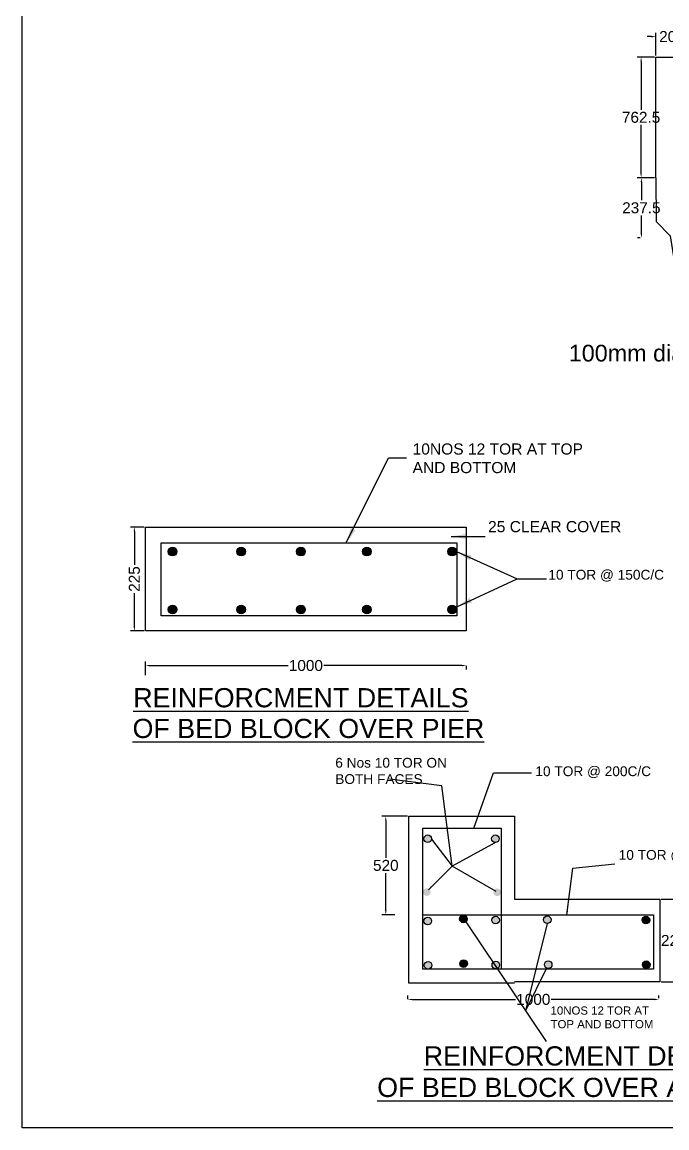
# Model space of a CAD drawing. Header units: inches. Extents: x -199 to -97, y 22 to 107.
# Drawn here: x -199.4 to -170, y 22.1 to 72.4 of the extents above; entities that cross this region are included whole.
import ezdxf

# ---------------------------------------------------------------- set-up
doc = ezdxf.new("R2010")
doc.units = ezdxf.units.IN
doc.header["$MEASUREMENT"] = 0
for name, color, linetype in [('DIMENSION', 255, 'Continuous'), ('DRAWING', 7, 'Continuous'), ('HATCH', 7, 'Continuous'), ('TEXT', 255, 'Continuous')]:
    doc.layers.add(name, color=color, linetype=linetype)
doc.styles.get("Standard").update_dxf_attribs({"font": 'arial.ttf'})
doc.styles.add('TIMES NEW ROMAN', font='times.ttf')
doc.dimstyles.new('dig', dxfattribs={"dimtxt": 0.5, "dimasz": 0.2, "dimexe": 0.18, "dimexo": 0.0625, "dimgap": 0.09, "dimtad": 0, "dimtih": 1, "dimtoh": 1, "dimdec": 4, "dimzin": 0, "dimdsep": 46, "dimtxsty": 'Standard', "dimcen": 0, "dimadec": 0, "dimazin": 0, "dimtfac": 1, "dimtdec": 4, "dimtofl": 0, "dimtmove": 0, "dimatfit": 3, "dimldrblk": 'ARCHTICK', "dimfxl": 1, "dimtolj": 1, "dimtzin": 0, "dimarcsym": 0})
doc.dimstyles.new('ISO-25', dxfattribs={"dimtxt": 0.636364, "dimasz": 0.703125, "dimexe": 1.25, "dimexo": 0.625, "dimtad": 0, "dimtih": 1, "dimtoh": 1, "dimlfac": 100, "dimtxsty": 'TIMES NEW ROMAN', "dimcen": 2.5, "dimadec": 0, "dimazin": 0, "dimtfac": 1, "dimtmove": 0, "dimatfit": 3, "dimfxl": 1, "dimarcsym": 0})
doc.dimstyles.get("Standard").update_dxf_attribs({"dimtxt": 0.18, "dimasz": 0.18, "dimexe": 0.18, "dimexo": 0.0625, "dimgap": 0.09, "dimtad": 0, "dimtih": 1, "dimtoh": 1, "dimdec": 4, "dimzin": 0, "dimdsep": 46, "dimtxsty": 'Standard', "dimcen": 0.09, "dimadec": 0, "dimazin": 0, "dimtfac": 1, "dimtdec": 4, "dimtofl": 0, "dimtmove": 0, "dimatfit": 3, "dimfxl": 1, "dimtolj": 1, "dimtzin": 0, "dimarcsym": 0})

# ---------------------------------------------------------------- blocks, each defined once
blk = doc.blocks.new('*D63')
at = {"layer": 'Defpoints', "color": 0, "ltscale": 0.02, "transparency": 16777216}
for p in [(-170.515, 71.774), (-170.515, 70.845), (-169.047, 70.845)]:
    blk.add_point(p, dxfattribs=at)
at = {"layer": 'DIMENSION', "color": 0, "lineweight": -2, "ltscale": 0.02, "transparency": 16777216}
for p, q in [((-170.715, 71.774), (-170.915, 71.774)), ((-170.515, 70.908), (-170.515, 71.954)), ((-169.047, 70.908), (-169.047, 71.954)), ((-168.847, 71.774), (-168.647, 71.774))]:
    blk.add_line(p, q, dxfattribs=at)
at = {"layer": 'DIMENSION', "color": 0, "ltscale": 0.02, "transparency": 16777216}
for points in [[(-170.715, 71.807), (-170.715, 71.74), (-170.515, 71.774)], [(-168.847, 71.807), (-168.847, 71.74), (-169.047, 71.774)]]:
    blk.add_solid(points, dxfattribs=at)
at = {"layer": 'DIMENSION', "color": 0, "ltscale": 0.02, "transparency": 16777216, "insert": (-169.781, 71.774), "char_height": 0.5, "attachment_point": 5}
blk.add_mtext('\\A1;200', dxfattribs=at)
blk = doc.blocks.new('_ArchTick')
at = {"color": 0, "linetype": 'ByBlock', "const_width": 0.15}
blk.add_lwpolyline([(-0.5, -0.5), (0.5, 0.5)], dxfattribs=at)
blk = doc.blocks.new('*D64')
at = {"layer": 'Defpoints', "color": 0, "ltscale": 0.02, "transparency": 16777216}
for p in [(-170.515, 70.845), (-171.187, 65.345), (-170.515, 65.345)]:
    blk.add_point(p, dxfattribs=at)
at = {"layer": 'DIMENSION', "color": 0, "lineweight": -2, "ltscale": 0.02, "transparency": 16777216}
for p, q in [((-170.578, 70.845), (-171.367, 70.845)), ((-171.187, 70.645), (-171.187, 68.44)), ((-171.187, 65.545), (-171.187, 67.75)), ((-170.578, 65.345), (-171.367, 65.345))]:
    blk.add_line(p, q, dxfattribs=at)
at = {"layer": 'DIMENSION', "color": 0, "ltscale": 0.02, "transparency": 16777216}
for points in [[(-171.22, 70.645), (-171.154, 70.645), (-171.187, 70.845)], [(-171.22, 65.545), (-171.154, 65.545), (-171.187, 65.345)]]:
    blk.add_solid(points, dxfattribs=at)
at = {"layer": 'DIMENSION', "color": 0, "ltscale": 0.02, "transparency": 16777216, "insert": (-171.187, 68.095), "char_height": 0.5, "attachment_point": 5}
blk.add_mtext('\\A1;762.5', dxfattribs=at)
blk = doc.blocks.new('*D55')
at = {"layer": 'Defpoints', "color": 0, "ltscale": 0.02, "transparency": 16777216}
for p in [(-171.175, 65.345), (-171.165, 65.345), (-171.165, 62.6)]:
    blk.add_point(p, dxfattribs=at)
at = {"layer": 'DIMENSION', "color": 0, "lineweight": -2, "ltscale": 0.02, "transparency": 16777216}
for p, q in [((-171.227, 65.345), (-171.355, 65.345)), ((-171.175, 65.145), (-171.175, 64.318)), ((-171.175, 62.8), (-171.175, 63.627)), ((-171.227, 62.6), (-171.355, 62.6))]:
    blk.add_line(p, q, dxfattribs=at)
at = {"layer": 'DIMENSION', "color": 0, "ltscale": 0.02, "transparency": 16777216}
for points in [[(-171.209, 65.145), (-171.142, 65.145), (-171.175, 65.345)], [(-171.209, 62.8), (-171.142, 62.8), (-171.175, 62.6)]]:
    blk.add_solid(points, dxfattribs=at)
at = {"layer": 'DIMENSION', "color": 0, "ltscale": 0.02, "transparency": 16777216, "insert": (-171.175, 63.973), "char_height": 0.5, "attachment_point": 5}
blk.add_mtext('\\A1;237.5', dxfattribs=at)
blk = doc.blocks.new('*D68')
at = {"layer": 'Defpoints', "color": 0, "ltscale": 0.02, "transparency": 16777216}
for p in [(-193.77, 49.429), (-194.277, 44.693), (-193.77, 44.693)]:
    blk.add_point(p, dxfattribs=at)
at = {"layer": 'DIMENSION', "color": 0, "lineweight": -2, "ltscale": 0.02, "transparency": 16777216}
for p, q in [((-193.832, 49.429), (-194.457, 49.429)), ((-194.277, 49.229), (-194.277, 47.71)), ((-194.277, 44.893), (-194.277, 46.413)), ((-193.832, 44.693), (-194.457, 44.693))]:
    blk.add_line(p, q, dxfattribs=at)
at = {"layer": 'DIMENSION', "color": 0, "ltscale": 0.02, "transparency": 16777216}
for points in [[(-194.311, 49.229), (-194.244, 49.229), (-194.277, 49.429)], [(-194.311, 44.893), (-194.244, 44.893), (-194.277, 44.693)]]:
    blk.add_solid(points, dxfattribs=at)
at = {"layer": 'DIMENSION', "color": 0, "ltscale": 0.02, "transparency": 16777216, "insert": (-194.277, 47.061), "char_height": 0.5, "attachment_point": 5, "rotation": 90}
blk.add_mtext('\\A1;225', dxfattribs=at)
blk = doc.blocks.new('*D67')
at = {"layer": 'Defpoints', "color": 0, "ltscale": 0.02, "transparency": 16777216}
for p in [(-179.155, 43.163), (-179.155, 43.118), (-193.77, 42.614)]:
    blk.add_point(p, dxfattribs=at)
at = {"layer": 'DIMENSION', "color": 0, "lineweight": -2, "ltscale": 0.02, "transparency": 16777216}
for p, q in [((-193.77, 42.676), (-193.77, 43.298)), ((-193.57, 43.118), (-187.274, 43.118)), ((-179.355, 43.118), (-185.65, 43.118)), ((-179.155, 43.101), (-179.155, 42.938))]:
    blk.add_line(p, q, dxfattribs=at)
at = {"layer": 'DIMENSION', "color": 0, "ltscale": 0.02, "transparency": 16777216}
for points in [[(-193.57, 43.151), (-193.57, 43.084), (-193.77, 43.118)], [(-179.355, 43.151), (-179.355, 43.084), (-179.155, 43.118)]]:
    blk.add_solid(points, dxfattribs=at)
at = {"layer": 'DIMENSION', "color": 0, "ltscale": 0.02, "transparency": 16777216, "insert": (-186.462, 43.118), "char_height": 0.5, "attachment_point": 5}
blk.add_mtext('\\A1;1000', dxfattribs=at)
blk = doc.blocks.new('*D69')
at = {"layer": 'Defpoints', "color": 0, "ltscale": 0.02, "transparency": 16777216}
for p in [(-181.82, 27.851), (-170.378, 27.904), (-170.378, 27.904)]:
    blk.add_point(p, dxfattribs=at)
at = {"layer": 'DIMENSION', "color": 0, "lineweight": -2, "ltscale": 0.02, "transparency": 16777216}
for p, q in [((-181.82, 27.914), (-181.82, 28.084)), ((-181.62, 27.904), (-176.911, 27.904)), ((-170.578, 27.904), (-175.287, 27.904)), ((-170.378, 27.967), (-170.378, 28.084))]:
    blk.add_line(p, q, dxfattribs=at)
at = {"layer": 'DIMENSION', "color": 0, "ltscale": 0.02, "transparency": 16777216}
for points in [[(-181.62, 27.938), (-181.62, 27.871), (-181.82, 27.904)], [(-170.578, 27.938), (-170.578, 27.871), (-170.378, 27.904)]]:
    blk.add_solid(points, dxfattribs=at)
at = {"layer": 'DIMENSION', "color": 0, "ltscale": 0.02, "transparency": 16777216, "insert": (-176.099, 27.904), "char_height": 0.5, "attachment_point": 5}
blk.add_mtext('\\A1;1000', dxfattribs=at)
blk = doc.blocks.new('*D70')
at = {"layer": 'Defpoints', "color": 0, "ltscale": 0.02, "transparency": 16777216}
for p in [(-181.774, 36.262), (-182.82, 31.758), (-182.348, 31.758)]:
    blk.add_point(p, dxfattribs=at)
at = {"layer": 'DIMENSION', "color": 0, "lineweight": -2, "ltscale": 0.02, "transparency": 16777216}
for p, q in [((-181.837, 36.262), (-183, 36.262)), ((-182.82, 36.062), (-182.82, 34.355)), ((-182.82, 31.958), (-182.82, 33.665)), ((-182.41, 31.758), (-183, 31.758))]:
    blk.add_line(p, q, dxfattribs=at)
at = {"layer": 'DIMENSION', "color": 0, "ltscale": 0.02, "transparency": 16777216}
for points in [[(-182.853, 36.062), (-182.787, 36.062), (-182.82, 36.262)], [(-182.853, 31.958), (-182.787, 31.958), (-182.82, 31.758)]]:
    blk.add_solid(points, dxfattribs=at)
at = {"layer": 'DIMENSION', "color": 0, "ltscale": 0.02, "transparency": 16777216, "insert": (-182.82, 34.01), "char_height": 0.5, "attachment_point": 5}
blk.add_mtext('\\A1;520', dxfattribs=at)
blk = doc.blocks.new('*D71')
at = {"layer": 'Defpoints', "color": 0, "ltscale": 0.02, "transparency": 16777216}
for p in [(-170.333, 32.471), (-170.333, 28.707), (-169.699, 28.707)]:
    blk.add_point(p, dxfattribs=at)
at = {"layer": 'DIMENSION', "color": 0, "lineweight": -2, "ltscale": 0.02, "transparency": 16777216}
for p, q in [((-170.27, 32.471), (-169.519, 32.471)), ((-169.699, 32.271), (-169.699, 30.934)), ((-169.699, 28.907), (-169.699, 30.244)), ((-170.27, 28.707), (-169.519, 28.707))]:
    blk.add_line(p, q, dxfattribs=at)
at = {"layer": 'DIMENSION', "color": 0, "ltscale": 0.02, "transparency": 16777216}
for points in [[(-169.732, 32.271), (-169.666, 32.271), (-169.699, 32.471)], [(-169.732, 28.907), (-169.666, 28.907), (-169.699, 28.707)]]:
    blk.add_solid(points, dxfattribs=at)
at = {"layer": 'DIMENSION', "color": 0, "ltscale": 0.02, "transparency": 16777216, "insert": (-169.699, 30.589), "char_height": 0.5, "attachment_point": 5}
blk.add_mtext('\\A1;225', dxfattribs=at)

msp = doc.modelspace()

# ---------------------------------------------------------------- hatches: boundary and pattern name
at = {"layer": 'HATCH'}
for points in [[(-192.73131, 48.30764, 1), (-192.33622, 48.30764, 1)], [(-189.61218, 48.30764, 1), (-189.21708, 48.30764, 1)], [(-186.88251, 48.30764, 1), (-186.48741, 48.30764, 1)], [(-183.88611, 48.30764, 1), (-183.49102, 48.30764, 1)], [(-179.99795, 48.30764, 1), (-179.60285, 48.30764, 1)], [(-192.73131, 45.67217, 1), (-192.33622, 45.67217, 1)], [(-189.61218, 45.67217, 1), (-189.21708, 45.67217, 1)], [(-186.88251, 45.67217, 1), (-186.48741, 45.67217, 1)], [(-183.88611, 45.67217, 1), (-183.49102, 45.67217, 1)], [(-179.99795, 45.67217, 1), (-179.60285, 45.67217, 1)], [(-179.45927, 31.57554, 1), (-179.11225, 31.57554, 1)], [(-171.13882, 31.51963, 1), (-170.79181, 31.51963, 1)], [(-179.44887, 29.53908, 1), (-179.10185, 29.53908, 1)], [(-171.12842, 29.48317, 1), (-170.78141, 29.48317, 1)]]:
    msp.add_hatch(color=256, dxfattribs=at).paths.add_polyline_path(points)
h = msp.add_hatch(color=256, dxfattribs=at)
h.paths.add_polyline_path([(-178.00022, 35.22395, 1), (-177.6532, 35.22395, 1)])
h.paths.add_polyline_path([(-180.73711, 35.22892, 1), (-181.08412, 35.22892, 1)])
h = msp.add_hatch(color=256, dxfattribs=at)
h.paths.add_polyline_path([(-177.61941, 32.90802, 0.67483263), (-177.91784, 32.7876, 0.28343791), (-177.82229, 32.6326)])
h.paths.add_polyline_path([(-177.57605, 32.74535), (-177.57605, 32.82986, 0.1310024), (-177.61941, 32.90802), (-177.82229, 32.6326, 0.48022334)])
h.paths.add_polyline_path([(-180.91479, 32.96689), (-180.98703, 32.96689, 0.18293728), (-181.09035, 32.90043), (-180.89866, 32.63173, 0.32720785), (-180.7774, 32.79719, 0.35403658)])
h.paths.add_polyline_path([(-181.09035, 32.90043, 0.16069185), (-181.12442, 32.79719, 0.50692297), (-180.89866, 32.63173)])
h = msp.add_hatch(color=256, dxfattribs=at)
h.paths.add_polyline_path([(-175.28855, 31.53648, 1), (-175.63556, 31.53648, 1)])
h.paths.add_polyline_path([(-175.2478, 29.48933, 1), (-175.59481, 29.48933, 1)])
h.paths.add_polyline_path([(-177.63393, 29.47463, 1), (-177.98094, 29.47463, 1)])
h.paths.add_polyline_path([(-177.99135, 31.51928, 1), (-177.64433, 31.51928, 1)])
h.paths.add_polyline_path([(-181.08177, 31.47777, 1), (-180.73476, 31.47777, 1)])
h.paths.add_polyline_path([(-181.0662, 29.46425, 1), (-180.71919, 29.46425, 1)])

# ---------------------------------------------------------------- linework, layer by layer
msp.add_lwpolyline([(-199.3925, 95.19632), (-96.88091, 95.19632), (-96.88091, 22.05242), (-199.3925, 22.05242)], close=True)
at = {"layer": 'DRAWING'}
for p, q in [((-170.5153, 70.84546), (-169.04661, 70.84546)), ((-170.5153, 65.3449), (-170.5153, 70.84546)), ((-181.77432, 28.64314), (-181.77432, 36.26166)), ((-176.95334, 36.26166), (-176.95334, 32.47144)), ((-176.95334, 32.47144), (-170.33285, 32.47144)), ((-176.95334, 28.64314), (-181.77432, 28.64314)), ((-170.33285, 28.70689), (-176.95334, 28.70689))]:
    msp.add_line(p, q, dxfattribs=at)
for points in [[(-170.5153, 65.3449), (-170.50732, 63.34876), (-169.85769, 62.69971), (-169.38017, 59.64111), (-161.29388, 59.72707), (-134.77916, 59.64842), (-134.49322, 62.69971)], [(-177.56903, 35.70201), (-177.56903, 29.27847), (-181.13075, 29.27847), (-181.13075, 35.70201)]]:
    msp.add_lwpolyline(points, dxfattribs=at)
at = {"layer": 'DRAWING', "ltscale": 0.02}
for points in [[(-193.76983, 49.4292), (-179.15454, 49.4292), (-179.15454, 44.69299), (-193.76983, 44.69299)], [(-193.06319, 48.70585), (-179.58541, 48.70585), (-179.58541, 45.3819), (-193.06319, 45.3819)]]:
    msp.add_lwpolyline(points, close=True, dxfattribs=at)
for points in [[(-181.77432, 36.26166), (-176.95334, 36.26166)], [(-181.13075, 35.70201), (-177.56903, 35.70201)], [(-170.33285, 32.47144), (-170.33285, 28.70689)]]:
    msp.add_lwpolyline(points, dxfattribs=at)
at = {"layer": 'DRAWING'}
msp.add_lwpolyline([(-181.13075, 31.75802), (-170.62459, 31.75802), (-170.62459, 29.2814), (-181.13075, 29.2814)], close=True, dxfattribs=at)
for centre, radius in [((-192.53377, 48.30764), 0.19755), ((-189.41463, 48.30764), 0.19755), ((-186.68496, 48.30764), 0.19755), ((-183.68856, 48.30764), 0.19755), ((-179.8004, 48.30764), 0.19755), ((-192.53377, 45.67217), 0.19755), ((-189.41463, 45.67217), 0.19755), ((-186.68496, 45.67217), 0.19755), ((-183.68856, 45.67217), 0.19755), ((-179.8004, 45.67217), 0.19755), ((-180.91061, 35.22892), 0.17351), ((-177.82671, 35.22395), 0.17351), ((-179.28576, 31.57554), 0.17351), ((-180.90827, 31.47777), 0.17351), ((-177.81784, 31.51928), 0.17351), ((-175.46205, 31.53648), 0.17351), ((-170.96532, 31.51963), 0.17351), ((-180.89269, 29.46425), 0.17351), ((-179.27536, 29.53908), 0.17351), ((-177.80744, 29.47463), 0.17351), ((-175.42131, 29.48933), 0.17351), ((-170.95491, 29.48317), 0.17351)]:
    msp.add_circle(centre, radius, dxfattribs=at)

# ---------------------------------------------------------------- texts
at = {"layer": 'TEXT'}
for p in [(-194.32833, 41.21497), (-181.09261, 24.89388)]:
    msp.add_text('%%UREINFORCMENT DETAILS', height=0.875, dxfattribs=at).set_placement(p)
at = {"layer": 'TEXT', "attachment_point": 1}
for s, insert, char_height, width in [('100mm dia DRAIN SPOUT', (-174.48268, 57.73451), 0.7610751, 12.8072747), ('10NOS 12 TOR AT TOP AND BOTTOM ', (-181.59971, 53.23924), 0.5077314, 8.0117216), ('25 CLEAR COVER', (-178.16067, 49.70165), 0.5077314, 7.0490536), ('10 TOR @ 150C/C', (-175.41343, 47.47905), 0.4459449, 5.2140197), ('{\\L OF BED BLOCK OVER PIER }', (-194.69909, 40.69009), 0.875, 17.1723525), ('6 Nos 10 TOR ON BOTH FACES', (-185.12275, 38.9119), 0.4459449, 5.2140197), ('10 TOR @ 200C/C', (-176.00414, 38.52565), 0.4459449, 5.5745409), ('10 TOR @ 150C/C', (-172.20675, 34.71381), 0.4459449, 5.2140197), ('10NOS 12 TOR AT TOP AND BOTTOM ', (-175.31293, 27.58534), 0.3728106, 4.7703312), ('{\\L OF BED BLOCK OVER ABUTMENT}', (-183.55256, 24.33534), 0.875, 21.8478415)]:
    msp.add_mtext(s, dxfattribs=dict(at, insert=insert, char_height=char_height, width=width))

# ---------------------------------------------------------------- dimensions: what is measured, and where the dimension line sits
at = {"layer": 'DIMENSION', "ltscale": 0.02}
for base, p1, p2, text, picture, middle in [((-170.5153, 71.77369), (-169.04661, 70.84546), (-170.5153, 70.84546), '200', '*D63', (-169.78096, 71.77369)), ((-179.15454, 43.11755), (-193.76983, 42.61378), (-179.15454, 43.16334), '1000', '*D67', (-186.46218, 43.11755)), ((-170.37836, 27.90422), (-181.81982, 27.85101), (-170.37836, 27.90422), '1000', '*D69', (-176.09909, 27.90422))]:
    dim = msp.add_linear_dim(base=base, p1=p1, p2=p2, text=text, dimstyle='dig', dxfattribs=at)
    dim.commit()
    dim.dimension.update_dxf_attribs({"geometry": picture, "text_midpoint": middle})
for base, p1, p2, text, picture, middle in [((-171.187, 65.3449), (-170.5153, 70.84546), (-170.5153, 65.3449), '762.5', '*D64', (-171.187, 68.09518)), ((-171.17524, 65.3449), (-171.16478, 62.60023), (-171.16478, 65.3449), '237.5', '*D55', (-171.17524, 63.97257)), ((-182.81987, 31.75802), (-181.77432, 36.26166), (-182.34783, 31.75802), '520', '*D70', (-182.81987, 34.00984)), ((-169.69889, 28.70689), (-170.33285, 32.47144), (-170.33285, 28.70689), '225', '*D71', (-169.69889, 30.58917))]:
    dim = msp.add_linear_dim(base=base, p1=p1, p2=p2, angle=90, text=text, dimstyle='dig', dxfattribs=at)
    dim.commit()
    dim.dimension.update_dxf_attribs({"geometry": picture, "text_midpoint": middle})
dim = msp.add_linear_dim(base=(-194.27724, 44.69299), p1=(-193.76983, 49.4292), p2=(-193.76983, 44.69299), angle=90, text='225', dimstyle='dig', dxfattribs=at)
dim.commit()
dim.dimension.update_dxf_attribs({"geometry": '*D68', "text_midpoint": (-194.27724, 47.0611), "text_rotation": 90})

# ---------------------------------------------------------------- leaders
for points in [[(-179.80081, 33.97042), (-180.26205, 37.64379), (-182.64566, 37.9414)], [(-178.80906, 35.70201), (-177.91783, 38.2271), (-176.18285, 38.2271)], [(-180.73865, 35.20586), (-179.80081, 33.97042)], [(-177.82671, 35.05044), (-179.80081, 33.97042)], [(-180.8779, 32.90639), (-179.80081, 33.97042)], [(-177.79129, 32.82979), (-179.80081, 33.97042)], [(-174.56668, 31.75802), (-174.29333, 33.88988), (-172.38001, 34.08489)], [(-179.17131, 31.44513), (-175.51529, 25.99063)], [(-175.46205, 31.36298), (-176.45405, 27.39119)], [(-175.49793, 29.33366), (-176.45405, 27.39119)]]:
    msp.add_leader(points, dimstyle='Standard', override={"dimgap": 0.09, "dimtad": 0}, dxfattribs=at)
at = {"layer": 'DRAWING', "ltscale": 0.02}
for points in [[(-184.62032, 48.70585), (-182.69866, 52.58003), (-181.87252, 52.58003)], [(-179.84221, 48.99969), (-178.29859, 48.99969)], [(-179.60285, 48.30764), (-176.83383, 47.06311), (-175.49302, 47.06311)], [(-179.58541, 45.79662), (-176.83383, 47.06311)]]:
    msp.add_leader(points, dimstyle='ISO-25', override={"dimgap": 0.625, "dimtad": 0}, dxfattribs=at)

doc.saveas('drawing.dxf')
